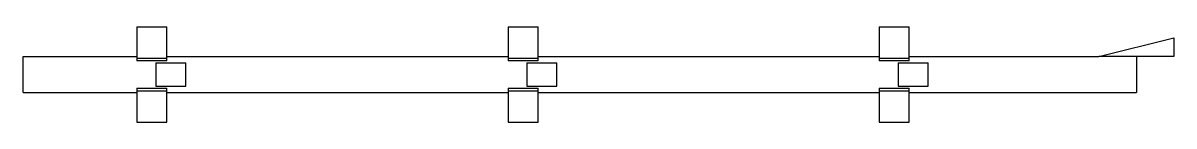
# Model space of a CAD drawing. Header units: millimetres. Extents: x -185 to 1350, y -64 to 64.
import ezdxf

# ---------------------------------------------------------------- set-up
doc = ezdxf.new("R2010")
doc.units = ezdxf.units.MM
doc.layers.add('KwikScaf Matrix', color=7, linetype='Continuous')

# ---------------------------------------------------------------- blocks, each defined once
blk = doc.blocks.new('2D Endon Standard 1.5 Metre')
at = {"layer": 'KwikScaf Matrix', "color": 0}
for p, q in [((-33, 64), (-33, 59.5)), ((-33, 64), (7, 64)), ((7, 59.5), (7, 64)), ((462, 64), (462, 59.5)), ((462, 64), (502, 64)), ((502, 59.5), (502, 64)), ((957, 64), (957, 59.5)), ((957, 64), (997, 64)), ((997, 59.5), (997, 64)), ((-33, 59.5), (-33, 21.9)), ((7, 21.9), (7, 59.5)), ((462, 59.5), (462, 21.9)), ((502, 21.9), (502, 59.5)), ((957, 59.5), (957, 21.9)), ((997, 21.9), (997, 59.5)), ((1250, 24), (1350, 49)), ((1350, 49), (1350, 24)), ((-185, -24), (-185, 24)), ((-185, 24), (-33, 24)), ((-33, 21.9), (7, 21.9)), ((-33, 21.9), (-33, 18.2)), ((7, 18.2), (-33, 18.2)), ((-8, 15.7), (32, 15.7)), ((-8, 15.7), (-8, 5.8)), ((7, 24), (462, 24)), ((7, 18.2), (7, 21.9)), ((32, 5.8), (32, 15.7)), ((462, 21.9), (502, 21.9)), ((462, 21.9), (462, 18.2)), ((502, 18.2), (462, 18.2)), ((487, 15.7), (527, 15.7)), ((487, 15.7), (487, 5.8)), ((502, 24), (957, 24)), ((502, 18.2), (502, 21.9)), ((527, 5.8), (527, 15.7)), ((957, 21.9), (997, 21.9)), ((957, 21.9), (957, 18.2)), ((997, 18.2), (957, 18.2)), ((982, 15.7), (1022, 15.7)), ((982, 15.7), (982, 5.8)), ((997, 24), (1250, 24)), ((997, 18.2), (997, 21.9)), ((1022, 5.8), (1022, 15.7)), ((1350, 24), (1250, 24)), ((1300, 24), (1300, -24)), ((-8, 5.8), (-8, -5.8)), ((32, -5.8), (32, 5.8)), ((487, 5.8), (487, -5.8)), ((527, -5.8), (527, 5.8)), ((982, 5.8), (982, -5.8)), ((1022, -5.8), (1022, 5.8)), ((-8, -5.8), (-8, -15.7)), ((32, -15.7), (32, -5.8)), ((487, -5.8), (487, -15.7)), ((527, -15.7), (527, -5.8)), ((982, -5.8), (982, -15.7)), ((1022, -15.7), (1022, -5.8)), ((-185, -24), (-33, -24)), ((-33, -18.2), (7, -18.2)), ((-33, -18.2), (-33, -21.9)), ((-33, -21.9), (-33, -59.5)), ((-33, -21.9), (7, -21.9)), ((-8, -15.7), (32, -15.7)), ((7, -21.9), (7, -18.2)), ((7, -59.5), (7, -21.9)), ((7, -24), (462, -24)), ((462, -18.2), (502, -18.2)), ((462, -18.2), (462, -21.9)), ((462, -21.9), (462, -59.5)), ((462, -21.9), (502, -21.9)), ((487, -15.7), (527, -15.7)), ((502, -21.9), (502, -18.2)), ((502, -59.5), (502, -21.9)), ((502, -24), (957, -24)), ((957, -18.2), (997, -18.2)), ((957, -18.2), (957, -21.9)), ((957, -21.9), (957, -59.5)), ((957, -21.9), (997, -21.9)), ((982, -15.7), (1022, -15.7)), ((997, -21.9), (997, -18.2)), ((997, -59.5), (997, -21.9)), ((997, -24), (1300, -24)), ((-33, -59.5), (-33, -64)), ((7, -64), (7, -59.5)), ((462, -59.5), (462, -64)), ((502, -64), (502, -59.5)), ((957, -59.5), (957, -64)), ((997, -64), (997, -59.5)), ((-33, -64), (7, -64)), ((462, -64), (502, -64)), ((957, -64), (997, -64))]:
    blk.add_line(p, q, dxfattribs=at)

msp = doc.modelspace()

# ---------------------------------------------------------------- block references
msp.add_blockref('2D Endon Standard 1.5 Metre', (0, 0))

doc.saveas('drawing.dxf')
